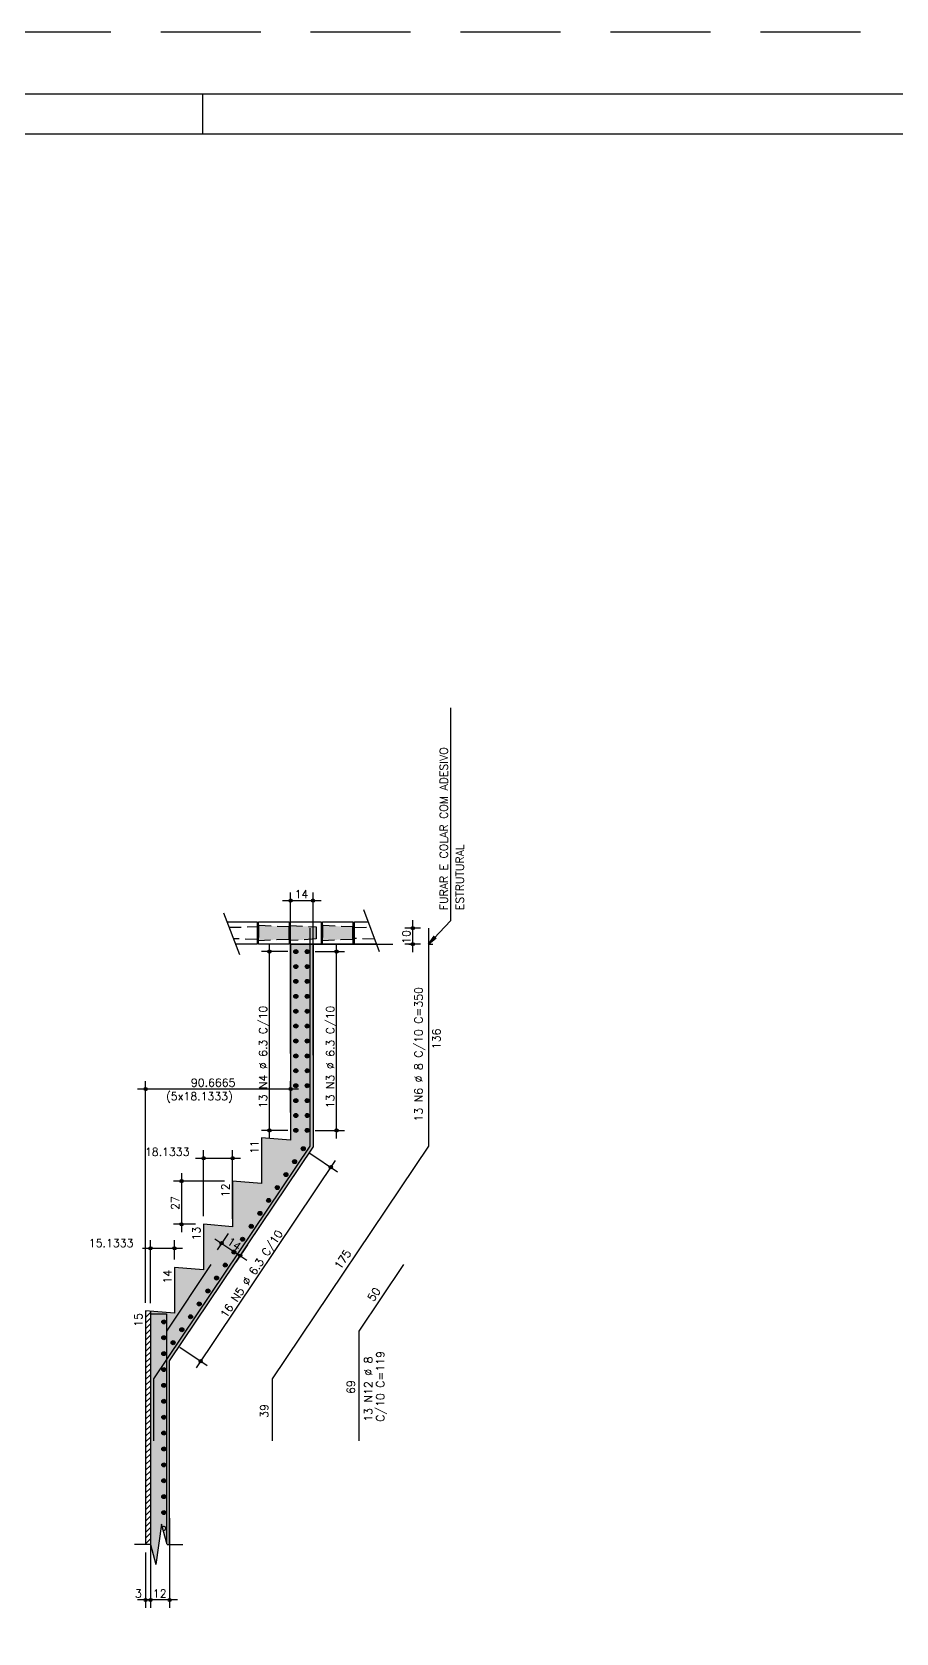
# Model space of a CAD drawing. Extents: x -3.5 to 84.5, y -1.5 to 60.9.
# Drawn here: x 41.23 to 62.84, y 20.94 to 60.95 of the extents above; entities that cross this region are included whole.
import ezdxf

# ---------------------------------------------------------------- set-up
doc = ezdxf.new("R2010")
doc.units = 0
doc.header["$MEASUREMENT"] = 0
for name, pattern in [('ESTILO_TQS_0001', [0.45, 0.3, -0.15]), ('ESTILO_TQS_0004', [3.3, 2, -0.4, 0.05, -0.4, 0.05, -0.4]), ('HIDDEN', [0.375, 0.25, -0.125])]:
    doc.linetypes.add(name, pattern=pattern)
doc.layers.get('0').update_dxf_attribs({"linetype": 'CONTINUOUS'})
doc.layers.get('Defpoints').update_dxf_attribs({"linetype": 'CONTINUOUS'})
for name, color, linetype in [('ARQ_FOLHA', 7, 'CONTINUOUS'), ('PENA_01', 1, 'CONTINUOUS'), ('PENA_02', 2, 'CONTINUOUS'), ('PENA_03', 3, 'CONTINUOUS'), ('PENA_04', 4, 'CONTINUOUS'), ('PENA_05', 5, 'CONTINUOUS'), ('PENA_10', 253, 'CONTINUOUS'), ('PENA_11', 252, 'CONTINUOUS')]:
    doc.layers.add(name, color=color, linetype=linetype)
doc.styles.get("Standard").update_dxf_attribs({"font": 'ROMANS.SHX'})

# ---------------------------------------------------------------- blocks, each defined once
blk = doc.blocks.new('FOLHA A1 - 841 X 594')
at = {"layer": 'ARQ_FOLHA', "color": 1}
blk.add_line((-370, 584), (-370, 594), dxfattribs=at)
for points in [[(-841, 0), (0, 0), (0, 594), (-841, 594)], [(-816, 10), (-10, 10), (-10, 584), (-816, 584)]]:
    blk.add_lwpolyline(points, close=True, dxfattribs=at)
at = {"layer": 'Defpoints', "color": 8, "linetype": 'HIDDEN', "ltscale": 100}
blk.add_lwpolyline([(-860.5, 609.5), (-860.5, -15.5), (19.5, -15.5), (19.5, 609.5)], close=True, dxfattribs=at)
blk = doc.blocks.new('*U24')
blk.add_blockref('FOLHA A1 - 841 X 594', (0, 0))

msp = doc.modelspace()

# ---------------------------------------------------------------- linework, layer by layer
at = {"layer": 'PENA_01', "linetype": 'Continuous'}
for p, q in [((47.503, 39.244), (48.463, 39.244)), ((47.703, 35.423), (47.703, 39.444)), ((48.263, 35.378), (48.263, 39.444)), ((50.949, 38.554), (50.558, 38.554)), ((50.758, 37.954), (50.758, 38.754)), ((47.173, 33.301), (47.173, 38.168)), ((48.854, 33.301), (48.854, 38.168)), ((50.949, 38.154), (50.558, 38.154)), ((47.633, 37.968), (46.973, 37.968)), ((48.318, 37.968), (49.054, 37.968)), ((47.903, 34.533), (43.876, 34.533)), ((44.076, 29.194), (44.076, 34.733)), ((47.703, 33.949), (47.703, 34.733)), ((47.633, 33.501), (46.973, 33.501)), ((48.318, 33.501), (49.054, 33.501)), ((45.527, 31.354), (45.527, 33.005)), ((46.252, 31.294), (46.252, 33.005)), ((48.186, 32.931), (48.874, 32.469)), ((44.975, 32.434), (44.975, 30.954)), ((45.327, 32.805), (46.452, 32.805)), ((48.82, 32.747), (45.341, 27.567)), ((46.052, 32.234), (44.775, 32.234)), ((45.327, 31.154), (44.775, 31.154)), ((46.14, 30.928), (45.864, 30.517)), ((43.996, 30.554), (45.001, 30.554)), ((44.196, 29.185), (44.196, 30.754)), ((44.801, 30.274), (44.801, 30.754)), ((45.81, 30.795), (46.607, 30.26)), ((46.624, 30.644), (46.329, 30.205)), ((44.931, 28.084), (45.619, 27.622)), ((44.196, 23.754), (44.196, 21.566)), ((44.676, 23.813), (44.676, 21.566)), ((44.076, 22.954), (44.076, 21.566)), ((44.196, 22.954), (44.196, 21.566)), ((44.396, 21.766), (43.876, 21.766)), ((44.876, 21.766), (43.996, 21.766))]:
    msp.add_line(p, q, dxfattribs=at)
at = {"layer": 'PENA_01', "linetype": 'ESTILO_TQS_0004'}
msp.add_line((48.263, 38.154), (51.624, 38.154), dxfattribs=at)
at = {"layer": 'PENA_01', "linetype": 'Continuous'}
for points in [[(46.113, 38.714), (46.863, 38.714)], [(46.863, 38.714), (46.863, 38.154), (46.324, 38.154)], [(46.903, 38.154), (46.903, 38.714), (47.663, 38.714), (47.663, 38.154), (46.903, 38.154)], [(47.703, 38.154), (47.703, 38.714), (48.463, 38.714), (48.463, 38.154), (47.703, 38.154)], [(48.503, 38.154), (48.503, 38.714), (49.263, 38.714), (49.263, 38.154), (48.503, 38.154)], [(49.852, 38.154), (49.303, 38.154), (49.303, 38.714), (49.641, 38.714)]]:
    msp.add_lwpolyline(points, dxfattribs=at)
at = {"layer": 'PENA_02', "linetype": 'Continuous'}
for p, q in [((46.028, 38.941), (46.422, 37.894)), ((49.528, 39.02), (49.921, 37.973))]:
    msp.add_line(p, q, dxfattribs=at)
at = {"layer": 'PENA_02', "linetype": 'ESTILO_TQS_0001'}
for points in [[(46.165, 38.576), (46.863, 38.594)], [(46.863, 38.594), (46.863, 38.274), (46.273, 38.29)], [(47.663, 38.284), (47.663, 38.584), (46.903, 38.624), (46.903, 38.244), (47.663, 38.284)], [(48.343, 38.584), (48.343, 38.284), (47.703, 38.244), (47.703, 38.624), (48.343, 38.584)], [(49.263, 38.284), (49.263, 38.584), (48.503, 38.624), (48.503, 38.244), (49.263, 38.284)], [(49.804, 38.281), (49.303, 38.294), (49.303, 38.574), (49.69, 38.585)]]:
    msp.add_lwpolyline(points, dxfattribs=at)
at = {"layer": 'PENA_02', "linetype": 'Continuous'}
for centre, radius in [((47.703, 39.244), 0.04), ((47.703, 39.244), 0.02), ((48.263, 39.244), 0.04), ((48.263, 39.244), 0.02), ((50.758, 38.554), 0.04), ((50.758, 38.554), 0.02), ((47.173, 37.968), 0.0416), ((48.854, 37.968), 0.0416), ((50.758, 38.154), 0.04), ((50.758, 38.154), 0.02), ((47.173, 37.968), 0.0208), ((48.854, 37.968), 0.0208), ((44.076, 34.533), 0.04), ((44.076, 34.533), 0.02), ((47.703, 34.533), 0.04), ((47.703, 34.533), 0.02), ((47.173, 33.501), 0.0416), ((47.173, 33.501), 0.0208), ((48.854, 33.501), 0.0416), ((48.854, 33.501), 0.0208), ((45.527, 32.805), 0.04), ((45.527, 32.805), 0.02), ((46.252, 32.805), 0.04), ((46.252, 32.805), 0.02), ((48.708, 32.581), 0.0416), ((48.708, 32.581), 0.0208), ((44.975, 32.234), 0.04), ((44.975, 32.234), 0.02), ((44.975, 31.154), 0.04), ((44.975, 31.154), 0.02), ((44.196, 30.554), 0.04), ((44.196, 30.554), 0.02), ((44.801, 30.554), 0.04), ((44.801, 30.554), 0.02), ((45.976, 30.683), 0.04), ((45.976, 30.683), 0.02), ((46.441, 30.371), 0.04), ((46.441, 30.371), 0.02), ((45.453, 27.733), 0.0416), ((45.453, 27.733), 0.0208), ((44.076, 21.766), 0.04), ((44.076, 21.766), 0.02), ((44.196, 21.766), 0.04), ((44.196, 21.766), 0.04), ((44.196, 21.766), 0.02), ((44.196, 21.766), 0.02), ((44.676, 21.766), 0.04), ((44.676, 21.766), 0.02)]:
    msp.add_circle(centre, radius, dxfattribs=at)
at = {"layer": 'PENA_03', "linetype": 'Continuous'}
for p, q in [((51.149, 38.554), (51.149, 38.554)), ((47.703, 38.154), (47.703, 33.254)), ((47.703, 38.154), (48.263, 38.154)), ((48.263, 38.154), (48.263, 33.084)), ((51.149, 38.154), (51.149, 38.154)), ((47.833, 37.968), (47.833, 37.968)), ((48.118, 37.968), (48.118, 37.968)), ((47.703, 35.223), (47.703, 35.223)), ((48.263, 35.178), (48.263, 35.178)), ((47.703, 33.749), (47.703, 33.749)), ((47.703, 33.254), (46.977, 33.314)), ((46.977, 33.314), (46.977, 32.174)), ((47.833, 33.501), (47.833, 33.501)), ((48.118, 33.501), (48.118, 33.501)), ((44.676, 27.743), (48.263, 33.084)), ((48.02, 33.043), (48.02, 33.043)), ((46.977, 32.174), (46.252, 32.234)), ((46.252, 32.234), (46.252, 31.094)), ((46.252, 32.234), (46.252, 32.234)), ((46.252, 31.094), (45.527, 31.154)), ((45.527, 31.154), (45.527, 30.014)), ((45.527, 31.154), (45.527, 31.154)), ((45.527, 31.154), (45.527, 31.154)), ((46.252, 31.094), (46.252, 31.094)), ((46.252, 31.094), (46.252, 31.094)), ((46.735, 30.81), (46.735, 30.81)), ((45.527, 30.014), (44.801, 30.074)), ((44.801, 30.074), (44.801, 28.934)), ((44.801, 30.074), (44.801, 30.074)), ((44.076, 28.969), (44.101, 28.994)), ((44.801, 28.934), (44.076, 28.994)), ((44.076, 28.994), (44.076, 23.154)), ((44.076, 28.994), (44.076, 28.994)), ((44.076, 28.828), (44.196, 28.948)), ((44.196, 28.994), (44.196, 23.154)), ((44.196, 28.985), (44.196, 28.985)), ((44.076, 28.687), (44.196, 28.807)), ((44.076, 28.545), (44.196, 28.665)), ((44.076, 28.404), (44.196, 28.524)), ((44.076, 28.262), (44.196, 28.382)), ((44.076, 28.121), (44.196, 28.241)), ((44.076, 27.979), (44.196, 28.099)), ((44.765, 28.195), (44.765, 28.195)), ((44.076, 27.838), (44.196, 27.958)), ((44.076, 27.697), (44.196, 27.817)), ((44.076, 27.555), (44.196, 27.675)), ((44.676, 23.154), (44.676, 27.743)), ((44.076, 27.414), (44.196, 27.534)), ((44.076, 27.272), (44.196, 27.392)), ((44.076, 27.131), (44.196, 27.251)), ((44.076, 26.99), (44.196, 27.11)), ((44.076, 26.848), (44.196, 26.968)), ((44.076, 26.707), (44.196, 26.827)), ((44.076, 26.565), (44.196, 26.685)), ((44.076, 26.424), (44.196, 26.544)), ((44.076, 26.282), (44.196, 26.402)), ((44.076, 26.141), (44.196, 26.261)), ((44.076, 26), (44.196, 26.12)), ((44.076, 25.858), (44.196, 25.978)), ((44.076, 25.717), (44.196, 25.837)), ((44.076, 25.575), (44.196, 25.695)), ((44.076, 25.434), (44.196, 25.554)), ((44.076, 25.292), (44.196, 25.412)), ((44.076, 25.151), (44.196, 25.271)), ((44.076, 25.01), (44.196, 25.13)), ((44.076, 24.868), (44.196, 24.988)), ((44.076, 24.727), (44.196, 24.847)), ((44.076, 24.585), (44.196, 24.705)), ((44.076, 24.444), (44.196, 24.564)), ((44.076, 24.302), (44.196, 24.422)), ((44.076, 24.161), (44.196, 24.281)), ((44.076, 24.02), (44.196, 24.14)), ((44.676, 24.013), (44.676, 24.013)), ((44.076, 23.878), (44.196, 23.998)), ((44.076, 23.737), (44.196, 23.857)), ((44.076, 23.595), (44.196, 23.715)), ((44.196, 23.954), (44.196, 23.954)), ((44.473, 23.658), (44.334, 22.651)), ((44.611, 23.154), (44.473, 23.658)), ((44.076, 23.454), (44.196, 23.574)), ((44.076, 23.313), (44.196, 23.433)), ((44.076, 23.171), (44.196, 23.291)), ((44.196, 23.154), (43.796, 23.154)), ((44.076, 23.154), (44.076, 23.154)), ((44.196, 23.154), (44.334, 22.651)), ((44.196, 23.154), (44.196, 23.154)), ((44.611, 23.154), (45.011, 23.154))]:
    msp.add_line(p, q, dxfattribs=at)
msp.add_lwpolyline([(51.701, 44.061), (51.701, 38.735), (51.149, 38.154), (51.296, 38.357), (51.149, 38.154), (51.344, 38.312)], dxfattribs=at)
for centre in [(47.833, 37.968), (48.118, 37.968), (47.833, 37.596), (48.118, 37.596), (47.833, 37.224), (48.118, 37.224), (47.833, 36.851), (48.118, 36.851), (47.833, 36.479), (48.118, 36.479), (47.833, 36.107), (48.118, 36.107), (47.833, 35.734), (48.118, 35.734), (47.833, 35.362), (48.118, 35.362), (47.833, 34.99), (48.118, 34.99), (47.833, 34.618), (48.118, 34.618), (47.833, 34.245), (48.118, 34.245), (47.833, 33.873), (48.118, 33.873), (47.833, 33.501), (48.118, 33.501), (48.02, 33.043), (47.586, 32.397), (47.803, 32.72), (47.369, 32.073), (47.152, 31.75), (46.935, 31.427), (46.501, 30.781), (46.718, 31.104), (46.284, 30.458), (46.067, 30.134), (45.85, 29.811), (45.416, 29.165), (45.633, 29.488), (45.199, 28.842), (44.531, 28.716), (44.982, 28.519), (44.531, 28.319), (44.764, 28.196), (44.531, 27.922), (44.531, 27.525), (44.531, 27.128), (44.531, 26.73), (44.531, 26.333), (44.531, 25.936), (44.531, 25.539), (44.531, 25.142), (44.531, 24.745), (44.531, 24.348), (44.531, 23.951)]:
    msp.add_circle(centre, 0.05, dxfattribs=at)
msp.add_arc((44.531, 23.554), 0.05, 250.5337, 140.2141, dxfattribs=at)
for points in [[(47.883, 37.968), (47.808, 38.012), (47.786, 37.985)], [(47.883, 37.968), (47.841, 38.018), (47.808, 38.012)], [(47.883, 37.968), (47.871, 38), (47.841, 38.018)], [(48.168, 37.968), (48.093, 38.012), (48.071, 37.985)], [(48.168, 37.968), (48.126, 38.018), (48.093, 38.012)], [(48.168, 37.968), (48.156, 38), (48.126, 38.018)], [(47.883, 37.968), (47.786, 37.985), (47.786, 37.951)], [(47.883, 37.968), (47.786, 37.951), (47.808, 37.925)], [(47.883, 37.596), (47.808, 37.639), (47.786, 37.613)], [(47.883, 37.596), (47.786, 37.613), (47.786, 37.579)], [(47.883, 37.968), (47.808, 37.925), (47.841, 37.919)], [(47.883, 37.596), (47.841, 37.645), (47.808, 37.639)], [(47.883, 37.968), (47.841, 37.919), (47.871, 37.936)], [(47.883, 37.596), (47.871, 37.628), (47.841, 37.645)], [(47.883, 37.968), (47.871, 37.936), (47.883, 37.968)], [(48.168, 37.968), (48.071, 37.985), (48.071, 37.951)], [(48.168, 37.968), (48.071, 37.951), (48.093, 37.925)], [(48.168, 37.596), (48.093, 37.639), (48.071, 37.613)], [(48.168, 37.596), (48.071, 37.613), (48.071, 37.579)], [(48.168, 37.968), (48.093, 37.925), (48.126, 37.919)], [(48.168, 37.596), (48.126, 37.645), (48.093, 37.639)], [(48.168, 37.968), (48.126, 37.919), (48.156, 37.936)], [(48.168, 37.596), (48.156, 37.628), (48.126, 37.645)], [(48.168, 37.968), (48.156, 37.936), (48.168, 37.968)], [(47.883, 37.596), (47.786, 37.579), (47.808, 37.553)], [(47.883, 37.224), (47.808, 37.267), (47.786, 37.241)], [(47.883, 37.224), (47.786, 37.241), (47.786, 37.207)], [(47.883, 37.224), (47.786, 37.207), (47.808, 37.18)], [(47.883, 37.596), (47.808, 37.553), (47.841, 37.547)], [(47.883, 37.224), (47.841, 37.273), (47.808, 37.267)], [(47.883, 37.224), (47.808, 37.18), (47.841, 37.174)], [(47.883, 37.596), (47.841, 37.547), (47.871, 37.564)], [(47.883, 37.224), (47.871, 37.256), (47.841, 37.273)], [(47.883, 37.224), (47.841, 37.174), (47.871, 37.192)], [(47.883, 37.596), (47.871, 37.564), (47.883, 37.596)], [(47.883, 37.224), (47.871, 37.192), (47.883, 37.224)], [(48.168, 37.596), (48.071, 37.579), (48.093, 37.553)], [(48.168, 37.224), (48.093, 37.267), (48.071, 37.241)], [(48.168, 37.224), (48.071, 37.241), (48.071, 37.207)], [(48.168, 37.224), (48.071, 37.207), (48.093, 37.18)], [(48.168, 37.596), (48.093, 37.553), (48.126, 37.547)], [(48.168, 37.224), (48.126, 37.273), (48.093, 37.267)], [(48.168, 37.224), (48.093, 37.18), (48.126, 37.174)], [(48.168, 37.596), (48.126, 37.547), (48.156, 37.564)], [(48.168, 37.224), (48.156, 37.256), (48.126, 37.273)], [(48.168, 37.224), (48.126, 37.174), (48.156, 37.192)], [(48.168, 37.596), (48.156, 37.564), (48.168, 37.596)], [(48.168, 37.224), (48.156, 37.192), (48.168, 37.224)], [(47.883, 36.851), (47.808, 36.895), (47.786, 36.869)], [(47.883, 36.851), (47.786, 36.869), (47.786, 36.834)], [(47.883, 36.851), (47.786, 36.834), (47.808, 36.808)], [(47.883, 36.851), (47.841, 36.901), (47.808, 36.895)], [(47.883, 36.851), (47.808, 36.808), (47.841, 36.802)], [(47.883, 36.851), (47.871, 36.884), (47.841, 36.901)], [(47.883, 36.851), (47.841, 36.802), (47.871, 36.819)], [(47.883, 36.851), (47.871, 36.819), (47.883, 36.851)], [(48.168, 36.851), (48.093, 36.895), (48.071, 36.869)], [(48.168, 36.851), (48.071, 36.869), (48.071, 36.834)], [(48.168, 36.851), (48.071, 36.834), (48.093, 36.808)], [(48.168, 36.851), (48.126, 36.901), (48.093, 36.895)], [(48.168, 36.851), (48.093, 36.808), (48.126, 36.802)], [(48.168, 36.851), (48.156, 36.884), (48.126, 36.901)], [(48.168, 36.851), (48.126, 36.802), (48.156, 36.819)], [(48.168, 36.851), (48.156, 36.819), (48.168, 36.851)], [(47.883, 36.479), (47.808, 36.522), (47.786, 36.496)], [(47.883, 36.479), (47.786, 36.496), (47.786, 36.462)], [(47.883, 36.479), (47.786, 36.462), (47.808, 36.436)], [(47.883, 36.479), (47.841, 36.528), (47.808, 36.522)], [(47.883, 36.479), (47.808, 36.436), (47.841, 36.43)], [(47.883, 36.479), (47.871, 36.511), (47.841, 36.528)], [(47.883, 36.479), (47.841, 36.43), (47.871, 36.447)], [(47.883, 36.479), (47.871, 36.447), (47.883, 36.479)], [(48.168, 36.479), (48.093, 36.522), (48.071, 36.496)], [(48.168, 36.479), (48.071, 36.496), (48.071, 36.462)], [(48.168, 36.479), (48.071, 36.462), (48.093, 36.436)], [(48.168, 36.479), (48.126, 36.528), (48.093, 36.522)], [(48.168, 36.479), (48.093, 36.436), (48.126, 36.43)], [(48.168, 36.479), (48.156, 36.511), (48.126, 36.528)], [(48.168, 36.479), (48.126, 36.43), (48.156, 36.447)], [(48.168, 36.479), (48.156, 36.447), (48.168, 36.479)], [(47.883, 36.107), (47.808, 36.15), (47.786, 36.124)], [(47.883, 36.107), (47.786, 36.124), (47.786, 36.09)], [(47.883, 36.107), (47.786, 36.09), (47.808, 36.064)], [(47.883, 36.107), (47.841, 36.156), (47.808, 36.15)], [(47.883, 36.107), (47.808, 36.064), (47.841, 36.058)], [(47.883, 36.107), (47.871, 36.139), (47.841, 36.156)], [(47.883, 36.107), (47.841, 36.058), (47.871, 36.075)], [(47.883, 36.107), (47.871, 36.075), (47.883, 36.107)], [(48.168, 36.107), (48.093, 36.15), (48.071, 36.124)], [(48.168, 36.107), (48.071, 36.124), (48.071, 36.09)], [(48.168, 36.107), (48.071, 36.09), (48.093, 36.064)], [(48.168, 36.107), (48.126, 36.156), (48.093, 36.15)], [(48.168, 36.107), (48.093, 36.064), (48.126, 36.058)], [(48.168, 36.107), (48.156, 36.139), (48.126, 36.156)], [(48.168, 36.107), (48.126, 36.058), (48.156, 36.075)], [(48.168, 36.107), (48.156, 36.075), (48.168, 36.107)], [(47.883, 35.734), (47.808, 35.778), (47.786, 35.752)], [(47.883, 35.734), (47.786, 35.752), (47.786, 35.717)], [(47.883, 35.734), (47.786, 35.717), (47.808, 35.691)], [(47.883, 35.734), (47.841, 35.784), (47.808, 35.778)], [(47.883, 35.734), (47.808, 35.691), (47.841, 35.685)], [(47.883, 35.734), (47.871, 35.767), (47.841, 35.784)], [(47.883, 35.734), (47.841, 35.685), (47.871, 35.702)], [(47.883, 35.734), (47.871, 35.702), (47.883, 35.734)], [(48.168, 35.734), (48.093, 35.778), (48.071, 35.752)], [(48.168, 35.734), (48.071, 35.752), (48.071, 35.717)], [(48.168, 35.734), (48.071, 35.717), (48.093, 35.691)], [(48.168, 35.734), (48.126, 35.784), (48.093, 35.778)], [(48.168, 35.734), (48.093, 35.691), (48.126, 35.685)], [(48.168, 35.734), (48.156, 35.767), (48.126, 35.784)], [(48.168, 35.734), (48.126, 35.685), (48.156, 35.702)], [(48.168, 35.734), (48.156, 35.702), (48.168, 35.734)], [(47.883, 35.362), (47.808, 35.405), (47.786, 35.379)], [(47.883, 35.362), (47.786, 35.379), (47.786, 35.345)], [(47.883, 35.362), (47.786, 35.345), (47.808, 35.319)], [(47.883, 35.362), (47.841, 35.411), (47.808, 35.405)], [(47.883, 35.362), (47.808, 35.319), (47.841, 35.313)], [(47.883, 35.362), (47.871, 35.394), (47.841, 35.411)], [(47.883, 35.362), (47.841, 35.313), (47.871, 35.33)], [(47.883, 35.362), (47.871, 35.33), (47.883, 35.362)], [(48.168, 35.362), (48.093, 35.405), (48.071, 35.379)], [(48.168, 35.362), (48.071, 35.379), (48.071, 35.345)], [(48.168, 35.362), (48.071, 35.345), (48.093, 35.319)], [(48.168, 35.362), (48.126, 35.411), (48.093, 35.405)], [(48.168, 35.362), (48.093, 35.319), (48.126, 35.313)], [(48.168, 35.362), (48.156, 35.394), (48.126, 35.411)], [(48.168, 35.362), (48.126, 35.313), (48.156, 35.33)], [(48.168, 35.362), (48.156, 35.33), (48.168, 35.362)], [(47.883, 34.99), (47.808, 35.033), (47.786, 35.007)], [(47.883, 34.99), (47.786, 35.007), (47.786, 34.973)], [(47.883, 34.99), (47.786, 34.973), (47.808, 34.947)], [(47.883, 34.99), (47.841, 35.039), (47.808, 35.033)], [(47.883, 34.99), (47.808, 34.947), (47.841, 34.941)], [(47.883, 34.99), (47.871, 35.022), (47.841, 35.039)], [(47.883, 34.99), (47.841, 34.941), (47.871, 34.958)], [(47.883, 34.99), (47.871, 34.958), (47.883, 34.99)], [(48.168, 34.99), (48.093, 35.033), (48.071, 35.007)], [(48.168, 34.99), (48.071, 35.007), (48.071, 34.973)], [(48.168, 34.99), (48.071, 34.973), (48.093, 34.947)], [(48.168, 34.99), (48.126, 35.039), (48.093, 35.033)], [(48.168, 34.99), (48.093, 34.947), (48.126, 34.941)], [(48.168, 34.99), (48.156, 35.022), (48.126, 35.039)], [(48.168, 34.99), (48.126, 34.941), (48.156, 34.958)], [(48.168, 34.99), (48.156, 34.958), (48.168, 34.99)], [(47.883, 34.618), (47.808, 34.661), (47.786, 34.635)], [(47.883, 34.618), (47.786, 34.635), (47.786, 34.6)], [(47.883, 34.618), (47.786, 34.6), (47.808, 34.574)], [(47.883, 34.618), (47.841, 34.667), (47.808, 34.661)], [(47.883, 34.618), (47.808, 34.574), (47.841, 34.568)], [(47.883, 34.618), (47.871, 34.65), (47.841, 34.667)], [(47.883, 34.618), (47.841, 34.568), (47.871, 34.585)], [(47.883, 34.618), (47.871, 34.585), (47.883, 34.618)], [(48.168, 34.618), (48.093, 34.661), (48.071, 34.635)], [(48.168, 34.618), (48.071, 34.635), (48.071, 34.6)], [(48.168, 34.618), (48.071, 34.6), (48.093, 34.574)], [(48.168, 34.618), (48.126, 34.667), (48.093, 34.661)], [(48.168, 34.618), (48.093, 34.574), (48.126, 34.568)], [(48.168, 34.618), (48.156, 34.65), (48.126, 34.667)], [(48.168, 34.618), (48.126, 34.568), (48.156, 34.585)], [(48.168, 34.618), (48.156, 34.585), (48.168, 34.618)], [(47.883, 34.245), (47.808, 34.289), (47.786, 34.262)], [(47.883, 34.245), (47.786, 34.262), (47.786, 34.228)], [(47.883, 34.245), (47.786, 34.228), (47.808, 34.202)], [(47.883, 34.245), (47.841, 34.295), (47.808, 34.289)], [(47.883, 34.245), (47.808, 34.202), (47.841, 34.196)], [(47.883, 34.245), (47.871, 34.277), (47.841, 34.295)], [(47.883, 34.245), (47.841, 34.196), (47.871, 34.213)], [(47.883, 34.245), (47.871, 34.213), (47.883, 34.245)], [(48.168, 34.245), (48.093, 34.289), (48.071, 34.262)], [(48.168, 34.245), (48.071, 34.262), (48.071, 34.228)], [(48.168, 34.245), (48.071, 34.228), (48.093, 34.202)], [(48.168, 34.245), (48.126, 34.295), (48.093, 34.289)], [(48.168, 34.245), (48.093, 34.202), (48.126, 34.196)], [(48.168, 34.245), (48.156, 34.277), (48.126, 34.295)], [(48.168, 34.245), (48.126, 34.196), (48.156, 34.213)], [(48.168, 34.245), (48.156, 34.213), (48.168, 34.245)], [(47.883, 33.873), (47.808, 33.916), (47.786, 33.89)], [(47.883, 33.873), (47.786, 33.89), (47.786, 33.856)], [(47.883, 33.873), (47.786, 33.856), (47.808, 33.83)], [(47.883, 33.873), (47.841, 33.922), (47.808, 33.916)], [(47.883, 33.873), (47.808, 33.83), (47.841, 33.824)], [(47.883, 33.873), (47.871, 33.905), (47.841, 33.922)], [(47.883, 33.873), (47.841, 33.824), (47.871, 33.841)], [(47.883, 33.873), (47.871, 33.841), (47.883, 33.873)], [(48.168, 33.873), (48.093, 33.916), (48.071, 33.89)], [(48.168, 33.873), (48.071, 33.89), (48.071, 33.856)], [(48.168, 33.873), (48.071, 33.856), (48.093, 33.83)], [(48.168, 33.873), (48.126, 33.922), (48.093, 33.916)], [(48.168, 33.873), (48.093, 33.83), (48.126, 33.824)], [(48.168, 33.873), (48.156, 33.905), (48.126, 33.922)], [(48.168, 33.873), (48.126, 33.824), (48.156, 33.841)], [(48.168, 33.873), (48.156, 33.841), (48.168, 33.873)], [(47.883, 33.501), (47.808, 33.544), (47.786, 33.518)], [(47.883, 33.501), (47.786, 33.518), (47.786, 33.484)], [(47.883, 33.501), (47.786, 33.484), (47.808, 33.457)], [(47.883, 33.501), (47.841, 33.55), (47.808, 33.544)], [(47.883, 33.501), (47.808, 33.457), (47.841, 33.451)], [(47.883, 33.501), (47.871, 33.533), (47.841, 33.55)], [(47.883, 33.501), (47.841, 33.451), (47.871, 33.469)], [(47.883, 33.501), (47.871, 33.469), (47.883, 33.501)], [(48.168, 33.501), (48.093, 33.544), (48.071, 33.518)], [(48.168, 33.501), (48.071, 33.518), (48.071, 33.484)], [(48.168, 33.501), (48.071, 33.484), (48.093, 33.457)], [(48.168, 33.501), (48.126, 33.55), (48.093, 33.544)], [(48.168, 33.501), (48.093, 33.457), (48.126, 33.451)], [(48.168, 33.501), (48.156, 33.533), (48.126, 33.55)], [(48.168, 33.501), (48.126, 33.451), (48.156, 33.469)], [(48.168, 33.501), (48.156, 33.469), (48.168, 33.501)], [(48.07, 33.043), (47.995, 33.086), (47.973, 33.06)], [(48.07, 33.043), (47.973, 33.06), (47.973, 33.026)], [(48.07, 33.043), (47.973, 33.026), (47.995, 33)], [(48.07, 33.043), (48.029, 33.092), (47.995, 33.086)], [(48.07, 33.043), (47.995, 33), (48.029, 32.994)], [(48.07, 33.043), (48.058, 33.075), (48.029, 33.092)], [(48.07, 33.043), (48.029, 32.994), (48.058, 33.011)], [(48.07, 33.043), (48.058, 33.011), (48.07, 33.043)], [(47.636, 32.397), (47.561, 32.44), (47.539, 32.414)], [(47.636, 32.397), (47.539, 32.414), (47.539, 32.38)], [(47.636, 32.397), (47.595, 32.446), (47.561, 32.44)], [(47.636, 32.397), (47.624, 32.429), (47.595, 32.446)], [(47.853, 32.72), (47.778, 32.763), (47.756, 32.737)], [(47.853, 32.72), (47.756, 32.737), (47.756, 32.703)], [(47.853, 32.72), (47.756, 32.703), (47.778, 32.676)], [(47.853, 32.72), (47.812, 32.769), (47.778, 32.763)], [(47.853, 32.72), (47.778, 32.676), (47.812, 32.671)], [(47.853, 32.72), (47.841, 32.752), (47.812, 32.769)], [(47.853, 32.72), (47.812, 32.671), (47.841, 32.688)], [(47.853, 32.72), (47.841, 32.688), (47.853, 32.72)], [(47.419, 32.073), (47.344, 32.117), (47.322, 32.091)], [(47.419, 32.073), (47.322, 32.091), (47.322, 32.056)], [(47.419, 32.073), (47.322, 32.056), (47.344, 32.03)], [(47.419, 32.073), (47.378, 32.123), (47.344, 32.117)], [(47.419, 32.073), (47.344, 32.03), (47.378, 32.024)], [(47.419, 32.073), (47.407, 32.106), (47.378, 32.123)], [(47.419, 32.073), (47.378, 32.024), (47.407, 32.041)], [(47.419, 32.073), (47.407, 32.041), (47.419, 32.073)], [(47.636, 32.397), (47.539, 32.38), (47.561, 32.353)], [(47.636, 32.397), (47.561, 32.353), (47.595, 32.347)], [(47.636, 32.397), (47.595, 32.347), (47.624, 32.364)], [(47.636, 32.397), (47.624, 32.364), (47.636, 32.397)], [(47.202, 31.75), (47.127, 31.794), (47.105, 31.767)], [(47.202, 31.75), (47.105, 31.767), (47.105, 31.733)], [(47.202, 31.75), (47.105, 31.733), (47.127, 31.707)], [(47.202, 31.75), (47.161, 31.8), (47.127, 31.794)], [(47.202, 31.75), (47.127, 31.707), (47.161, 31.701)], [(47.202, 31.75), (47.19, 31.782), (47.161, 31.8)], [(47.202, 31.75), (47.161, 31.701), (47.19, 31.718)], [(47.202, 31.75), (47.19, 31.718), (47.202, 31.75)], [(46.985, 31.427), (46.91, 31.47), (46.888, 31.444)], [(46.985, 31.427), (46.888, 31.444), (46.888, 31.41)], [(46.985, 31.427), (46.888, 31.41), (46.91, 31.384)], [(46.985, 31.427), (46.944, 31.476), (46.91, 31.47)], [(46.985, 31.427), (46.91, 31.384), (46.944, 31.378)], [(46.985, 31.427), (46.973, 31.459), (46.944, 31.476)], [(46.985, 31.427), (46.944, 31.378), (46.973, 31.395)], [(46.985, 31.427), (46.973, 31.395), (46.985, 31.427)], [(46.551, 30.781), (46.476, 30.824), (46.454, 30.798)], [(46.551, 30.781), (46.509, 30.83), (46.476, 30.824)], [(46.551, 30.781), (46.539, 30.813), (46.509, 30.83)], [(46.768, 31.104), (46.693, 31.147), (46.671, 31.121)], [(46.768, 31.104), (46.671, 31.121), (46.671, 31.087)], [(46.768, 31.104), (46.671, 31.087), (46.693, 31.061)], [(46.768, 31.104), (46.726, 31.153), (46.693, 31.147)], [(46.768, 31.104), (46.693, 31.061), (46.726, 31.055)], [(46.768, 31.104), (46.756, 31.136), (46.726, 31.153)], [(46.768, 31.104), (46.726, 31.055), (46.756, 31.072)], [(46.768, 31.104), (46.756, 31.072), (46.768, 31.104)], [(46.334, 30.458), (46.259, 30.501), (46.237, 30.475)], [(46.334, 30.458), (46.237, 30.475), (46.237, 30.441)], [(46.334, 30.458), (46.237, 30.441), (46.259, 30.414)], [(46.334, 30.458), (46.292, 30.507), (46.259, 30.501)], [(46.334, 30.458), (46.259, 30.414), (46.292, 30.408)], [(46.334, 30.458), (46.322, 30.49), (46.292, 30.507)], [(46.334, 30.458), (46.292, 30.408), (46.322, 30.425)], [(46.334, 30.458), (46.322, 30.425), (46.334, 30.458)], [(46.551, 30.781), (46.454, 30.798), (46.454, 30.764)], [(46.551, 30.781), (46.454, 30.764), (46.476, 30.737)], [(46.551, 30.781), (46.476, 30.737), (46.509, 30.732)], [(46.551, 30.781), (46.509, 30.732), (46.539, 30.749)], [(46.551, 30.781), (46.539, 30.749), (46.551, 30.781)], [(46.117, 30.134), (46.042, 30.178), (46.02, 30.152)], [(46.117, 30.134), (46.02, 30.152), (46.02, 30.117)], [(46.117, 30.134), (46.02, 30.117), (46.042, 30.091)], [(46.117, 30.134), (46.075, 30.184), (46.042, 30.178)], [(46.117, 30.134), (46.042, 30.091), (46.075, 30.085)], [(46.117, 30.134), (46.105, 30.167), (46.075, 30.184)], [(46.117, 30.134), (46.075, 30.085), (46.105, 30.102)], [(46.117, 30.134), (46.105, 30.102), (46.117, 30.134)], [(45.9, 29.811), (45.825, 29.855), (45.803, 29.828)], [(45.9, 29.811), (45.803, 29.828), (45.803, 29.794)], [(45.9, 29.811), (45.803, 29.794), (45.825, 29.768)], [(45.9, 29.811), (45.858, 29.861), (45.825, 29.855)], [(45.9, 29.811), (45.825, 29.768), (45.858, 29.762)], [(45.9, 29.811), (45.888, 29.843), (45.858, 29.861)], [(45.9, 29.811), (45.858, 29.762), (45.888, 29.779)], [(45.9, 29.811), (45.888, 29.779), (45.9, 29.811)], [(45.466, 29.165), (45.391, 29.208), (45.369, 29.182)], [(45.466, 29.165), (45.424, 29.214), (45.391, 29.208)], [(45.466, 29.165), (45.454, 29.197), (45.424, 29.214)], [(45.683, 29.488), (45.608, 29.531), (45.586, 29.505)], [(45.683, 29.488), (45.586, 29.505), (45.586, 29.471)], [(45.683, 29.488), (45.586, 29.471), (45.608, 29.445)], [(45.683, 29.488), (45.641, 29.537), (45.608, 29.531)], [(45.683, 29.488), (45.608, 29.445), (45.641, 29.439)], [(45.683, 29.488), (45.671, 29.52), (45.641, 29.537)], [(45.683, 29.488), (45.641, 29.439), (45.671, 29.456)], [(45.683, 29.488), (45.671, 29.456), (45.683, 29.488)], [(45.249, 28.842), (45.174, 28.885), (45.152, 28.859)], [(45.249, 28.842), (45.152, 28.859), (45.152, 28.825)], [(45.249, 28.842), (45.152, 28.825), (45.174, 28.799)], [(45.249, 28.842), (45.207, 28.891), (45.174, 28.885)], [(45.249, 28.842), (45.174, 28.799), (45.207, 28.793)], [(45.249, 28.842), (45.237, 28.874), (45.207, 28.891)], [(45.249, 28.842), (45.207, 28.793), (45.237, 28.81)], [(45.249, 28.842), (45.237, 28.81), (45.249, 28.842)], [(45.466, 29.165), (45.369, 29.182), (45.369, 29.148)], [(45.466, 29.165), (45.369, 29.148), (45.391, 29.122)], [(45.466, 29.165), (45.391, 29.122), (45.424, 29.116)], [(45.466, 29.165), (45.424, 29.116), (45.454, 29.133)], [(45.466, 29.165), (45.454, 29.133), (45.466, 29.165)], [(44.581, 28.716), (44.506, 28.759), (44.484, 28.733)], [(44.581, 28.716), (44.484, 28.733), (44.484, 28.699)], [(44.581, 28.716), (44.484, 28.699), (44.506, 28.673)], [(44.581, 28.716), (44.54, 28.765), (44.506, 28.759)], [(44.581, 28.716), (44.506, 28.673), (44.54, 28.667)], [(44.581, 28.716), (44.569, 28.748), (44.54, 28.765)], [(44.581, 28.716), (44.54, 28.667), (44.569, 28.684)], [(44.581, 28.716), (44.569, 28.684), (44.581, 28.716)], [(45.032, 28.519), (44.957, 28.562), (44.935, 28.536)], [(45.032, 28.519), (44.935, 28.536), (44.935, 28.502)], [(45.032, 28.519), (44.935, 28.502), (44.957, 28.475)], [(45.032, 28.519), (44.99, 28.568), (44.957, 28.562)], [(45.032, 28.519), (44.957, 28.475), (44.99, 28.469)], [(45.032, 28.519), (45.02, 28.551), (44.99, 28.568)], [(45.032, 28.519), (44.99, 28.469), (45.02, 28.487)], [(45.032, 28.519), (45.02, 28.487), (45.032, 28.519)], [(44.581, 28.319), (44.506, 28.362), (44.484, 28.336)], [(44.581, 28.319), (44.484, 28.336), (44.484, 28.302)], [(44.581, 28.319), (44.484, 28.302), (44.506, 28.276)], [(44.581, 28.319), (44.54, 28.368), (44.506, 28.362)], [(44.581, 28.319), (44.506, 28.276), (44.54, 28.27)], [(44.581, 28.319), (44.569, 28.351), (44.54, 28.368)], [(44.581, 28.319), (44.54, 28.27), (44.569, 28.287)], [(44.581, 28.319), (44.569, 28.287), (44.581, 28.319)], [(44.814, 28.196), (44.739, 28.239), (44.717, 28.213)], [(44.814, 28.196), (44.717, 28.213), (44.717, 28.178)], [(44.814, 28.196), (44.717, 28.178), (44.739, 28.152)], [(44.814, 28.196), (44.773, 28.245), (44.739, 28.239)], [(44.814, 28.196), (44.739, 28.152), (44.773, 28.146)], [(44.814, 28.196), (44.803, 28.228), (44.773, 28.245)], [(44.814, 28.196), (44.773, 28.146), (44.803, 28.163)], [(44.814, 28.196), (44.803, 28.163), (44.814, 28.196)], [(44.581, 27.922), (44.506, 27.965), (44.484, 27.939)], [(44.581, 27.922), (44.484, 27.939), (44.484, 27.905)], [(44.581, 27.922), (44.484, 27.905), (44.506, 27.878)], [(44.581, 27.922), (44.54, 27.971), (44.506, 27.965)], [(44.581, 27.922), (44.506, 27.878), (44.54, 27.872)], [(44.581, 27.922), (44.569, 27.954), (44.54, 27.971)], [(44.581, 27.922), (44.54, 27.872), (44.569, 27.89)], [(44.581, 27.922), (44.569, 27.89), (44.581, 27.922)], [(44.581, 27.525), (44.506, 27.568), (44.484, 27.542)], [(44.581, 27.525), (44.484, 27.542), (44.484, 27.508)], [(44.581, 27.525), (44.484, 27.508), (44.506, 27.481)], [(44.581, 27.525), (44.54, 27.574), (44.506, 27.568)], [(44.581, 27.525), (44.506, 27.481), (44.54, 27.475)], [(44.581, 27.525), (44.569, 27.557), (44.54, 27.574)], [(44.581, 27.525), (44.54, 27.475), (44.569, 27.492)], [(44.581, 27.525), (44.569, 27.492), (44.581, 27.525)], [(44.581, 27.128), (44.506, 27.171), (44.484, 27.145)], [(44.581, 27.128), (44.484, 27.145), (44.484, 27.11)], [(44.581, 27.128), (44.484, 27.11), (44.506, 27.084)], [(44.581, 27.128), (44.54, 27.177), (44.506, 27.171)], [(44.581, 27.128), (44.506, 27.084), (44.54, 27.078)], [(44.581, 27.128), (44.569, 27.16), (44.54, 27.177)], [(44.581, 27.128), (44.54, 27.078), (44.569, 27.095)], [(44.581, 27.128), (44.569, 27.095), (44.581, 27.128)], [(44.581, 26.73), (44.506, 26.774), (44.484, 26.747)], [(44.581, 26.73), (44.484, 26.747), (44.484, 26.713)], [(44.581, 26.73), (44.484, 26.713), (44.506, 26.687)], [(44.581, 26.73), (44.54, 26.78), (44.506, 26.774)], [(44.581, 26.73), (44.506, 26.687), (44.54, 26.681)], [(44.581, 26.73), (44.569, 26.763), (44.54, 26.78)], [(44.581, 26.73), (44.54, 26.681), (44.569, 26.698)], [(44.581, 26.73), (44.569, 26.698), (44.581, 26.73)], [(44.581, 26.333), (44.506, 26.377), (44.484, 26.35)], [(44.581, 26.333), (44.484, 26.35), (44.484, 26.316)], [(44.581, 26.333), (44.484, 26.316), (44.506, 26.29)], [(44.581, 26.333), (44.54, 26.383), (44.506, 26.377)], [(44.581, 26.333), (44.506, 26.29), (44.54, 26.284)], [(44.581, 26.333), (44.569, 26.365), (44.54, 26.383)], [(44.581, 26.333), (44.54, 26.284), (44.569, 26.301)], [(44.581, 26.333), (44.569, 26.301), (44.581, 26.333)], [(44.581, 25.936), (44.506, 25.979), (44.484, 25.953)], [(44.581, 25.936), (44.484, 25.953), (44.484, 25.919)], [(44.581, 25.936), (44.484, 25.919), (44.506, 25.893)], [(44.581, 25.936), (44.54, 25.985), (44.506, 25.979)], [(44.581, 25.936), (44.506, 25.893), (44.54, 25.887)], [(44.581, 25.936), (44.569, 25.968), (44.54, 25.985)], [(44.581, 25.936), (44.54, 25.887), (44.569, 25.904)], [(44.581, 25.936), (44.569, 25.904), (44.581, 25.936)], [(44.581, 25.539), (44.506, 25.582), (44.484, 25.556)], [(44.581, 25.539), (44.484, 25.556), (44.484, 25.522)], [(44.581, 25.539), (44.484, 25.522), (44.506, 25.496)], [(44.581, 25.539), (44.54, 25.588), (44.506, 25.582)], [(44.581, 25.539), (44.506, 25.496), (44.54, 25.49)], [(44.581, 25.539), (44.569, 25.571), (44.54, 25.588)], [(44.581, 25.539), (44.54, 25.49), (44.569, 25.507)], [(44.581, 25.539), (44.569, 25.507), (44.581, 25.539)], [(44.581, 25.142), (44.506, 25.185), (44.484, 25.159)], [(44.581, 25.142), (44.484, 25.159), (44.484, 25.125)], [(44.581, 25.142), (44.484, 25.125), (44.506, 25.099)], [(44.581, 25.142), (44.54, 25.191), (44.506, 25.185)], [(44.581, 25.142), (44.506, 25.099), (44.54, 25.093)], [(44.581, 25.142), (44.569, 25.174), (44.54, 25.191)], [(44.581, 25.142), (44.54, 25.093), (44.569, 25.11)], [(44.581, 25.142), (44.569, 25.11), (44.581, 25.142)], [(44.581, 24.745), (44.506, 24.788), (44.484, 24.762)], [(44.581, 24.745), (44.484, 24.762), (44.484, 24.728)], [(44.581, 24.745), (44.484, 24.728), (44.506, 24.702)], [(44.581, 24.745), (44.54, 24.794), (44.506, 24.788)], [(44.581, 24.745), (44.506, 24.702), (44.54, 24.696)], [(44.581, 24.745), (44.569, 24.777), (44.54, 24.794)], [(44.581, 24.745), (44.54, 24.696), (44.569, 24.713)], [(44.581, 24.745), (44.569, 24.713), (44.581, 24.745)], [(44.581, 24.348), (44.506, 24.391), (44.484, 24.365)], [(44.581, 24.348), (44.484, 24.365), (44.484, 24.331)], [(44.581, 24.348), (44.484, 24.331), (44.506, 24.304)], [(44.581, 24.348), (44.54, 24.397), (44.506, 24.391)], [(44.581, 24.348), (44.506, 24.304), (44.54, 24.299)], [(44.581, 24.348), (44.569, 24.38), (44.54, 24.397)], [(44.581, 24.348), (44.54, 24.299), (44.569, 24.316)], [(44.581, 24.348), (44.569, 24.316), (44.581, 24.348)], [(44.581, 23.951), (44.506, 23.994), (44.484, 23.968)], [(44.581, 23.951), (44.484, 23.968), (44.484, 23.934)], [(44.581, 23.951), (44.484, 23.934), (44.506, 23.907)], [(44.581, 23.951), (44.54, 24), (44.506, 23.994)], [(44.581, 23.951), (44.506, 23.907), (44.54, 23.901)], [(44.581, 23.951), (44.569, 23.983), (44.54, 24)], [(44.581, 23.951), (44.54, 23.901), (44.569, 23.918)], [(44.581, 23.951), (44.569, 23.918), (44.581, 23.951)]]:
    msp.add_solid(points, dxfattribs=at)
at = {"layer": 'PENA_04', "linetype": 'Continuous'}
for p, q in [((48.183, 38.554), (48.183, 33.108)), ((48.183, 33.108), (44.276, 27.291)), ((45.711, 30.146), (44.596, 28.485)), ((44.596, 28.485), (44.596, 25.743)), ((44.276, 27.291), (44.276, 25.743))]:
    msp.add_line(p, q, dxfattribs=at)
msp.add_lwpolyline([(44.196, 28.914), (44.596, 28.914), (44.596, 23.209)], dxfattribs=at)
at = {"layer": 'PENA_05', "linetype": 'Continuous'}
for p, q in [((51.149, 38.554), (51.149, 33.108)), ((51.149, 33.108), (47.243, 27.291)), ((50.526, 30.146), (49.411, 28.485)), ((49.411, 28.485), (49.411, 25.743)), ((47.243, 27.291), (47.243, 25.743))]:
    msp.add_line(p, q, dxfattribs=at)
at = {"layer": 'PENA_10', "linetype": 'Continuous'}
for points in [[(47.703, 38.624), (48.343, 38.584), (48.343, 38.284)], [(47.703, 38.624), (48.343, 38.284), (47.703, 38.244)], [(47.703, 38.624), (47.703, 38.244), (47.703, 38.624)], [(48.263, 38.154), (47.703, 38.154), (48.263, 33.084)], [(47.703, 38.154), (47.703, 33.254), (48.263, 33.084)], [(47.703, 33.254), (46.977, 33.314), (48.263, 33.084)], [(46.977, 33.314), (46.977, 32.174), (48.263, 33.084)], [(48.263, 33.084), (44.801, 28.934), (44.676, 27.743)], [(44.801, 28.934), (48.263, 33.084), (45.527, 30.014)], [(45.527, 30.014), (48.263, 33.084), (46.252, 31.094)], [(48.263, 33.084), (46.977, 32.174), (46.252, 31.094)], [(46.252, 31.094), (46.977, 32.174), (46.252, 32.234)], [(45.527, 31.154), (45.527, 30.014), (46.252, 31.094)], [(44.801, 30.074), (44.801, 28.934), (45.527, 30.014)], [(44.801, 28.934), (44.196, 28.985), (44.676, 27.743)], [(44.196, 28.985), (44.334, 22.651), (44.676, 27.743)], [(44.196, 28.985), (44.196, 23.154), (44.334, 22.651)], [(44.334, 22.651), (44.473, 23.658), (44.676, 27.743)], [(44.473, 23.658), (44.611, 23.154), (44.676, 27.743)], [(44.611, 23.154), (44.676, 23.154), (44.676, 27.743)]]:
    msp.add_solid(points, dxfattribs=at)
at = {"layer": 'PENA_11', "linetype": 'Continuous'}
for points in [[(47.663, 38.284), (47.663, 38.584), (46.903, 38.624)], [(47.663, 38.284), (46.903, 38.624), (46.903, 38.244)], [(48.343, 38.584), (47.703, 38.244), (47.703, 38.624)], [(48.343, 38.584), (47.703, 38.624), (48.343, 38.584)], [(48.343, 38.584), (48.343, 38.284), (47.703, 38.244)], [(49.263, 38.284), (49.263, 38.584), (48.503, 38.624)], [(49.263, 38.284), (48.503, 38.624), (48.503, 38.244)], [(47.663, 38.284), (46.903, 38.244), (47.663, 38.284)], [(49.263, 38.284), (48.503, 38.244), (49.263, 38.284)]]:
    msp.add_solid(points, dxfattribs=at)

# ---------------------------------------------------------------- block references
at = {"xscale": 0.09999999999999938, "yscale": 0.09999999999999938, "zscale": 0.09999999999999938}
msp.add_blockref('*U24', (82.504, 0), dxfattribs=at)

# ---------------------------------------------------------------- texts
at = {"layer": 'PENA_03', "linetype": 'Continuous'}
for s, rotation, p in [('FURAR E COLAR COM ADESIVO', 90, (51.634, 39.004)), ('ESTRUTURAL', 90, (52.034, 39.004)), ('10', 90, (50.698, 38.164)), ('13 N6 %%c 8 C/10 C=350', 90, (51.003, 33.723)), ('13 N4 %%c 6.3 C/10', 90, (47.113, 34.054)), ('13 N3 %%c 6.3 C/10', 90, (48.794, 34.054)), ('136', 90, (51.449, 35.531)), ('11', 90, (46.896, 32.911)), ('12', 90, (46.171, 31.831)), ('27', 90, (44.915, 31.514)), ('13', 90, (45.445, 30.751)), ('16 N5 %%c 6.3 C/10', 56.115, (46.094, 28.796)), ('14', 326.1152, (46.092, 30.677)), ('175', 56.1148, (48.946, 30.007)), ('14', 90, (44.72, 29.671)), ('50', 56.1143, (49.774, 29.205)), ('15', 90, (43.995, 28.591)), ('13 N12 %%c 8', 90, (49.746, 26.22)), ('C/10 C=119', 90, (50.046, 26.22)), ('69', 90, (49.311, 26.914)), ('39', 90, (47.143, 26.317))]:
    msp.add_text(s, height=0.2, rotation=rotation, dxfattribs=at).set_placement(p)
for s, p in [('14', (47.803, 39.304)), ('(5x18.1333)', (44.586, 34.253)), ('90.6665', (45.209, 34.593)), ('18.1333', (44.06, 32.865)), ('15.1333', (42.657, 30.585)), ('3', (43.809, 21.826)), ('12', (44.256, 21.826))]:
    msp.add_text(s, height=0.2, dxfattribs=at).set_placement(p)

doc.saveas('drawing.dxf')
